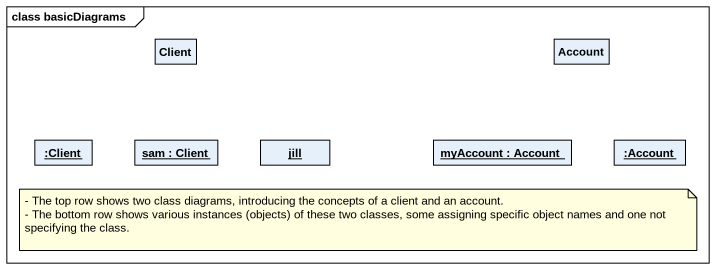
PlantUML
@startuml
mainframe class basicDiagrams
hide circle
hide empty members
class Client
class Account
object ":Client" as Client_2
object "sam : Client" as sam
object jill
object "myAccount : Account" as myAccount
object ":Account" as Account_2
note as N1
  - The top row shows two class diagrams, introducing the concepts of a client and an account.
  - The bottom row shows various instances (objects) of these two classes, some assigning specific object names and one not specifying the class.
end note
@enduml
